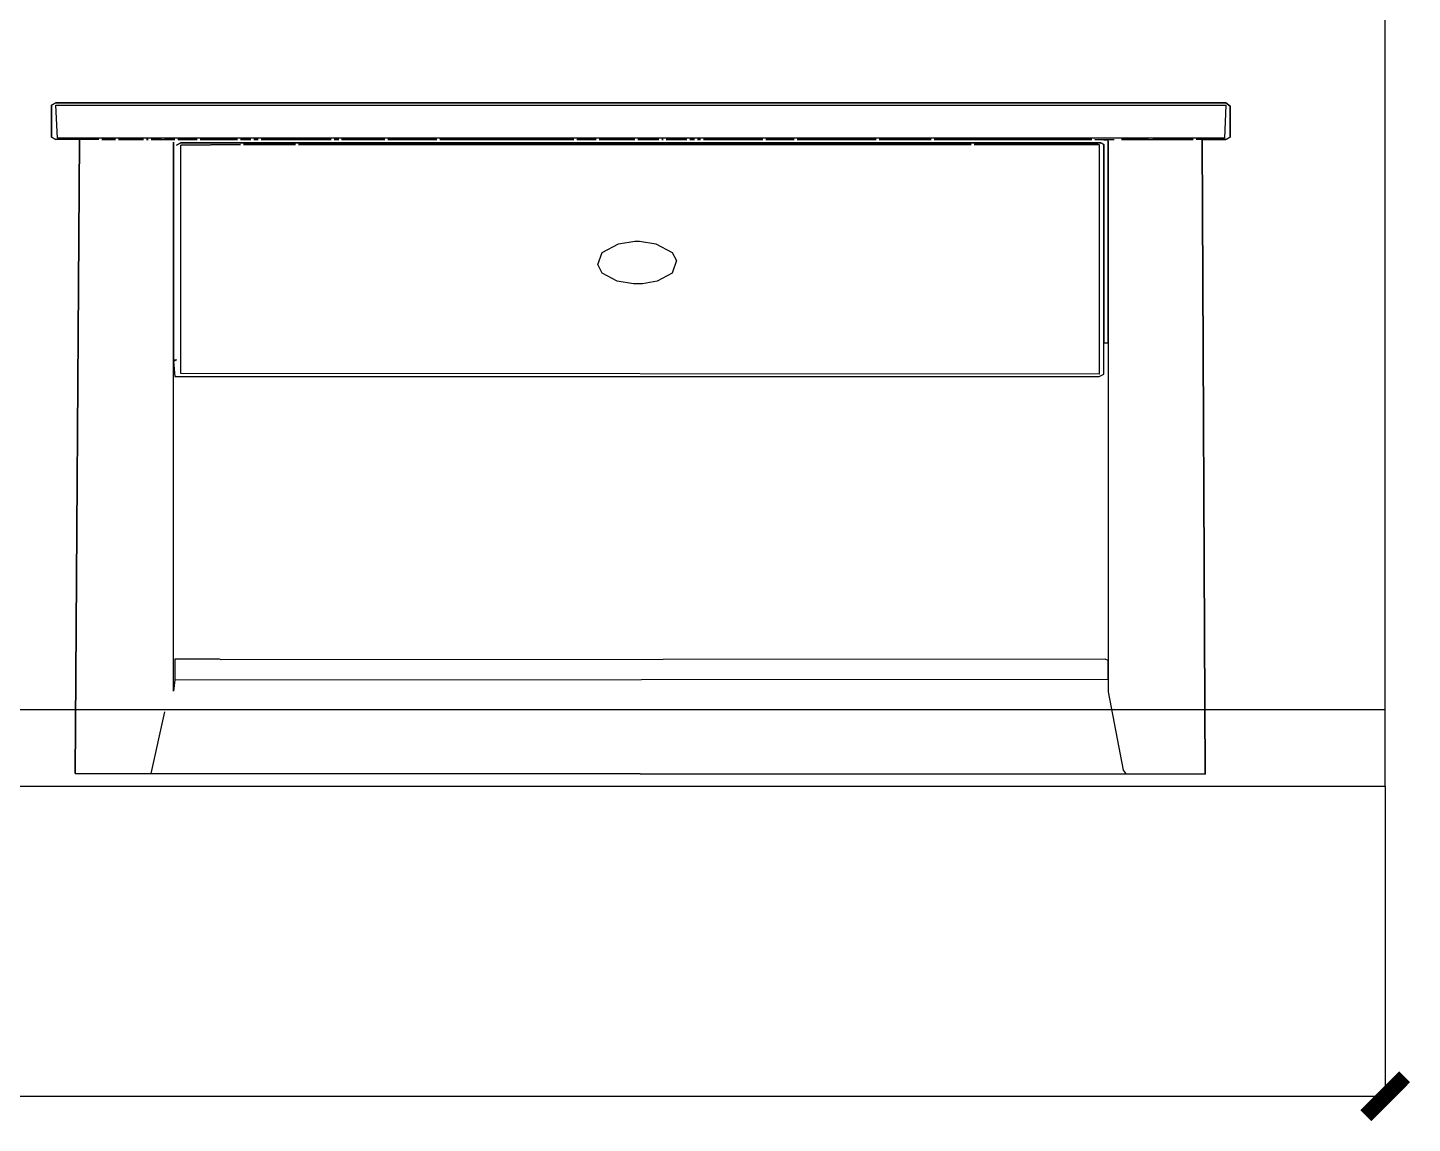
# Model space of a CAD drawing. Header units: inches. Extents: x -9450 to 207408, y -100115 to 6682.
# Drawn here: x 17547 to 18185, y -21555 to -21051 of the extents above; entities that cross this region are included whole.
import ezdxf

# ---------------------------------------------------------------- set-up
doc = ezdxf.new("R2010")
doc.units = ezdxf.units.IN
doc.header["$MEASUREMENT"] = 0
doc.layers.add('furniture', color=5, linetype='Continuous')
doc.styles.get("Standard").update_dxf_attribs({"font": 'arial.ttf'})
doc.dimstyles.new('DimStyle', dxfattribs={"dimtxt": 100, "dimasz": 50, "dimexe": 0.18, "dimexo": 0.0625, "dimgap": 50, "dimtad": 1, "dimdec": 0, "dimzin": 0, "dimdsep": 46, "dimtxsty": 'Standard', "dimblk": 'ARCHTICK', "dimcen": 0.09, "dimadec": 0, "dimazin": 0, "dimtfac": 1, "dimtdec": 4, "dimtofl": 0, "dimtmove": 0, "dimatfit": 3, "dimfxl": 1, "dimtolj": 1, "dimtzin": 0, "dimarcsym": 0})

# ---------------------------------------------------------------- blocks, each defined once
blk = doc.blocks.new('_ArchTick')
at = {"color": 0, "linetype": 'ByBlock'}
blk.add_lwpolyline([(-0.5, -0.5, 0.4, 0.4, 0), (0.5, 0.5, 0.4, 0.4, 0)], format="xyseb", dxfattribs=at)
blk = doc.blocks.new('*D218')
at = {"color": 0, "linetype": 'ByBlock', "lineweight": -2}
for p, q in [((0, -0.1), (0, -400.2)), ((6002.9, -0.1), (6002.9, -400.2)), ((0, -400), (6002.9, -400))]:
    blk.add_line(p, q, dxfattribs=at)
at = {"layer": 'Defpoints'}
for p in [(0, 0), (6002.9, 0), (6002.9, -400)]:
    blk.add_point(p, dxfattribs=at)
at = {"color": 0, "lineweight": -2, "xscale": 50, "yscale": 50, "zscale": 50, "rotation": 180}
blk.add_blockref('_ArchTick', (0, -400), dxfattribs=at)
at = {"color": 0, "lineweight": -2, "xscale": 50, "yscale": 50, "zscale": 50}
blk.add_blockref('_ArchTick', (6002.9, -400), dxfattribs=at)
at = {"color": 0, "insert": (3001.4, -350), "char_height": 100, "attachment_point": 8}
blk.add_mtext('6003', dxfattribs=at)
blk = doc.blocks.new('柜橱中前视')
at = {"linetype": 'ByBlock'}
for p, q in [((-1.3069, 2.8034), (-1.2969, 2.8134)), ((-1.3069, 2.6701), (-1.3069, 2.8034)), ((-1.2969, 2.8134), (1.3231, 2.8134)), ((1.3231, 2.8134), (1.3331, 2.8001)), ((1.3331, 2.8001), (1.3331, 2.6701)), ((-1.2969, 2.6601), (-1.3069, 2.6701)), ((1.3331, 2.6701), (1.3231, 2.6601)), ((-1.2435, 2.6601), (-1.2969, 2.6601)), ((-1.2535, 0.0201), (-1.2435, 2.6601)), ((-1.2435, 2.6601), (-1.2435, 2.6601)), ((1.3231, 2.6601), (1.2698, 2.6601)), ((1.2698, 2.6601), (1.2765, 0.0167)), ((1.2765, 0.0167), (-1.2535, 0.0201))]:
    blk.add_line(p, q, dxfattribs=at)
at = {"linetype": 'Continuous'}
for p, q in [((-1.2969, 2.8034), (1.3231, 2.8034)), ((-1.2935, 2.6667), (-1.2969, 2.8034)), ((1.3231, 2.8034), (1.3198, 2.6667)), ((1.3198, 2.6667), (-1.2935, 2.6667)), ((-1.2002, 2.6601), (-1.2435, 2.6601)), ((-1.1935, 2.6601), (-1.1635, 2.6601)), ((-1.1635, 2.6601), (-1.1935, 2.6601)), ((-1.1569, 2.6601), (-1.1002, 2.6601)), ((-1.1002, 2.6601), (-1.1569, 2.6601)), ((-1.0935, 2.6601), (-1.0902, 2.6601)), ((-1.0902, 2.6601), (-1.0935, 2.6601)), ((-1.0835, 2.6601), (-1.0302, 2.6601)), ((-1.0602, 2.6601), (-1.0835, 2.6601)), ((-1.0302, 2.6601), (-1.0535, 2.6601)), ((-1.0335, 0.3634), (-1.0335, 2.6501)), ((-1.0335, 2.6501), (-1.0335, 1.7434)), ((-1.0169, 2.6467), (-1.0269, 2.6367)), ((-1.0269, 2.6367), (-1.0169, 2.6467)), ((-1.0235, 2.6601), (-0.9802, 2.6601)), ((-0.9802, 2.6601), (-1.0235, 2.6601)), ((1.0431, 2.6467), (-1.0169, 2.6467)), ((-1.0169, 2.6467), (1.0431, 2.6467)), ((-1.0169, 2.6367), (-0.8835, 2.6401)), ((-0.8835, 2.6401), (-1.0169, 2.6367)), ((-1.0169, 1.6867), (-1.0169, 2.6367)), ((-0.9735, 2.6601), (-0.8902, 2.6601)), ((-0.8902, 2.6601), (-0.9735, 2.6601)), ((-0.8835, 2.6601), (-0.8602, 2.6601)), ((-0.8602, 2.6601), (-0.8835, 2.6601)), ((-0.8769, 2.6401), (-0.7602, 2.6401)), ((-0.7602, 2.6401), (-0.8769, 2.6401)), ((-0.8535, 2.6601), (-0.8435, 2.6601)), ((-0.8435, 2.6601), (-0.8535, 2.6601)), ((-0.8369, 2.6601), (-0.6802, 2.6601)), ((-0.6802, 2.6601), (-0.8369, 2.6601)), ((-0.7535, 2.6401), (0.7531, 2.6401)), ((0.7531, 2.6401), (-0.7535, 2.6401)), ((-0.6735, 2.6601), (-0.6635, 2.6601)), ((-0.6635, 2.6601), (-0.6735, 2.6601)), ((-0.6569, 2.6601), (-0.5602, 2.6601)), ((-0.5602, 2.6601), (-0.6569, 2.6601)), ((-0.5535, 2.6601), (-0.4435, 2.6601)), ((-0.4435, 2.6601), (-0.5535, 2.6601)), ((-0.4369, 2.6601), (-0.1369, 2.6601)), ((-0.1369, 2.6601), (-0.4369, 2.6601)), ((-0.1302, 2.6601), (-0.0869, 2.6601)), ((-0.0869, 2.6601), (-0.1302, 2.6601)), ((-0.0802, 2.6601), (-0.0002, 2.6601)), ((-0.0002, 2.6601), (-0.0802, 2.6601)), ((0.0065, 2.6601), (0.0531, 2.6601)), ((0.0531, 2.6601), (0.0065, 2.6601)), ((0.0598, 2.6601), (0.0631, 2.6601)), ((0.0631, 2.6601), (0.0598, 2.6601)), ((0.0698, 2.6601), (0.1165, 2.6601)), ((0.1165, 2.6601), (0.0698, 2.6601)), ((0.1231, 2.6601), (0.1331, 2.6601)), ((0.1331, 2.6601), (0.1231, 2.6601)), ((0.1398, 2.6601), (0.1465, 2.6601)), ((0.1465, 2.6601), (0.1398, 2.6601)), ((0.1531, 2.6601), (0.2865, 2.6601)), ((0.2865, 2.6601), (0.1531, 2.6601)), ((0.2931, 2.6601), (0.3565, 2.6601)), ((0.3565, 2.6601), (0.2931, 2.6601)), ((0.3631, 2.6601), (0.5398, 2.6601)), ((0.5398, 2.6601), (0.3631, 2.6601)), ((0.5465, 2.6601), (0.6631, 2.6601)), ((0.6631, 2.6601), (0.5465, 2.6601)), ((0.6698, 2.6601), (1.0231, 2.6601)), ((1.0231, 2.6601), (0.6698, 2.6601)), ((0.7598, 2.6401), (1.0398, 2.6401)), ((1.0365, 2.6401), (0.7598, 2.6401)), ((1.0298, 2.6601), (1.0565, 2.6601)), ((1.0598, 2.6567), (1.0298, 2.6601)), ((1.0398, 2.6401), (1.0398, 1.6834)), ((1.0498, 2.6401), (1.0431, 2.6467)), ((1.0431, 2.6467), (1.0498, 2.6401)), ((1.0498, 1.6834), (1.0498, 2.6401)), ((1.0498, 2.6401), (1.0498, 1.8134)), ((1.0565, 2.6601), (1.0731, 2.6601)), ((1.0598, 1.8134), (1.0598, 2.6567)), ((1.0598, 2.6534), (1.0598, 0.3601)), ((1.0898, 2.6601), (1.1531, 2.6601)), ((1.1498, 2.6601), (1.0898, 2.6601)), ((1.1531, 2.6601), (1.2498, 2.6601)), ((1.2498, 2.6601), (1.1598, 2.6601)), ((1.2698, 2.6601), (1.2565, 2.6601)), ((-0.0369, 2.2267), (-0.0002, 2.2367)), ((-0.0002, 2.2367), (0.0098, 2.2367)), ((0.0098, 2.2367), (0.0465, 2.2267)), ((-0.0735, 2.1901), (-0.0369, 2.2267)), ((0.0465, 2.2267), (0.0831, 2.1901)), ((-0.0835, 2.1401), (-0.0735, 2.1901)), ((0.0831, 2.1901), (0.0931, 2.1567)), ((-0.0735, 2.1034), (-0.0835, 2.1401)), ((0.0931, 2.1567), (0.0831, 2.1034)), ((-0.0402, 2.0701), (-0.0735, 2.1034)), ((0.0831, 2.1034), (0.0498, 2.0701)), ((-0.0035, 2.0601), (-0.0402, 2.0701)), ((0.0165, 2.0601), (-0.0035, 2.0601)), ((0.0498, 2.0701), (0.0165, 2.0601)), ((1.0498, 1.8134), (1.0598, 1.8134)), ((-1.0335, 1.7434), (-1.0269, 1.7434)), ((-1.0269, 1.7434), (-1.0335, 1.7367)), ((-1.0335, 1.7367), (-1.0302, 1.6734)), ((1.0398, 1.6834), (-1.0169, 1.6867)), ((1.0398, 1.6734), (1.0498, 1.6834)), ((-1.0302, 1.6734), (1.0398, 1.6734)), ((-0.9302, 0.4967), (-1.0302, 0.4967)), ((-1.0302, 0.4967), (-1.0302, 0.4101)), ((-0.9269, 0.4934), (-0.9302, 0.4967)), ((1.0531, 0.4967), (-0.9269, 0.4934)), ((1.0598, 0.4901), (1.0531, 0.4967)), ((1.0598, 0.4134), (1.0598, 0.4901)), ((-1.0302, 0.4101), (-1.0335, 0.3634)), ((-1.0302, 0.4101), (1.0598, 0.4134)), ((1.0598, 0.3601), (1.0931, 0.0334)), ((-1.0535, 0.2767), (-1.084, 0.0202)), ((1.0931, 0.0334), (1.0998, 0.0167))]:
    blk.add_line(p, q, dxfattribs=at)
blk.add_lwpolyline([(-1.2435, 2.6601), (-1.2535, 0.0201), (1.2765, 0.0167), (1.2698, 2.6601), (1.3231, 2.6601), (1.3331, 2.6701), (1.3331, 2.8001), (1.3231, 2.8134), (-1.2969, 2.8134), (-1.3069, 2.8034), (-1.3069, 2.6701), (-1.2969, 2.6601)])
blk = doc.blocks.new('房间1墙面整体铺贴方案7带名字')
blk.add_lwpolyline([(0, -3200), (6002.9, -3200), (6002.9, -3101.9), (0, -3101.9)], close=True)
at = {"layer": 'furniture', "xscale": 576.358787878788, "yscale": 309.685998639602}
blk.add_blockref('柜橱中前视', (5034.6, -3190), dxfattribs=at)
blk = doc.blocks.new('房间1墙面7铺贴带名字')
blk.add_lwpolyline([(0, 0), (6002.9, 0), (6002.9, 3200), (0, 3200)], close=True)
blk.add_blockref('房间1墙面整体铺贴方案7带名字', (0, 3200, -1))
dim = blk.add_linear_dim(base=(6002.9, -400), p1=(0, 0), p2=(6002.9, 0), dimstyle='DimStyle', override={"dimpost": '<>'})
dim.commit()
dim.dimension.update_dxf_attribs({"geometry": '*D218', "text_midpoint": (3001.4, -400)})

msp = doc.modelspace()

# ---------------------------------------------------------------- block references
at = {"xscale": 0.35714285657746, "yscale": 0.35714285657746, "zscale": 0.35714285657746}
msp.add_blockref('房间1墙面7铺贴带名字', (16028.57, -21400), dxfattribs=at)

doc.saveas('drawing.dxf')
